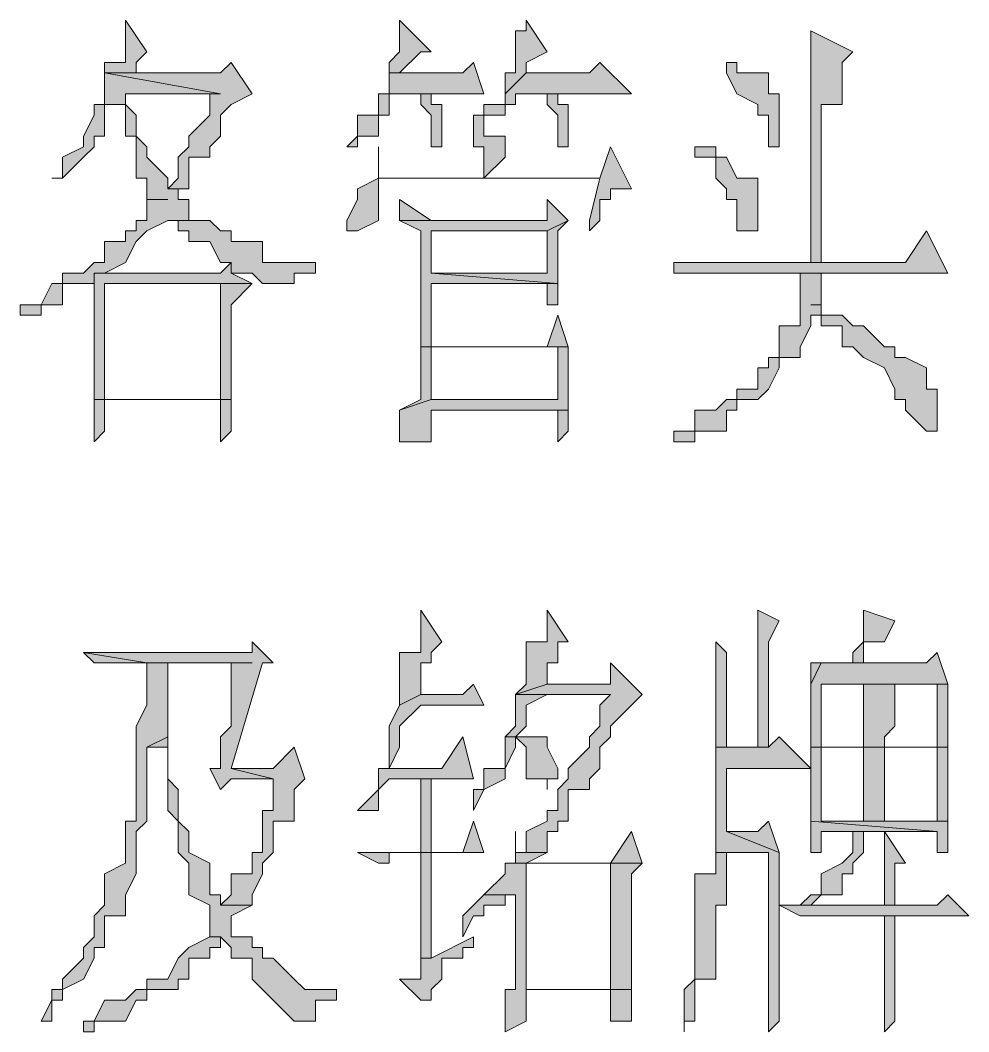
# Model space of a CAD drawing. Header units: millimetres. Extents: x 20 to 821, y 1 to 1134.
# Drawn here: x 595.8 to 612, y 529.88 to 547.16 of the extents above; entities that cross this region are included whole.
import ezdxf

# ---------------------------------------------------------------- set-up
doc = ezdxf.new("R2010")
doc.units = ezdxf.units.MM
doc.layers.add('1', color=7, linetype='Continuous')

msp = doc.modelspace()

# ---------------------------------------------------------------- hatches: boundary and pattern name
h = msp.add_hatch(color=0)
h.dxf.hatch_style = 2
h.paths.add_polyline_path([(597.6, 547.161732), (597.6, 546.441732), (597.24, 546.441732), (597.24, 546.261732), (597.78, 546.261732), (597.78, 546.441732), (597.96, 546.621732)])
h = msp.add_hatch(color=0)
h.dxf.hatch_style = 2
h.paths.add_polyline_path([(602.28, 547.161732), (602.28, 546.621732), (602.1, 546.441732), (602.1, 546.261732), (602.28, 546.261732), (602.64, 546.621732), (602.82, 546.621732)])
h = msp.add_hatch(color=0)
h.dxf.hatch_style = 2
h.paths.add_polyline_path([(604.44, 547.161732), (604.44, 546.981732), (604.26, 546.981732), (604.26, 546.261732), (604.08, 546.261732), (604.08, 545.901732), (604.44, 546.261732), (604.44, 546.441732), (604.8, 546.621732)])
h = msp.add_hatch(color=0)
h.dxf.hatch_style = 2
h.paths.add_polyline_path([(609.3, 546.981732), (609.3, 543.021732), (609.48, 543.021732), (609.48, 545.721732), (609.84, 545.721732), (609.84, 546.441732), (610.02, 546.621732)])
h = msp.add_hatch(color=0)
h.dxf.hatch_style = 2
h.paths.add_polyline_path([(599.4, 546.441732), (599.22, 546.261732), (597.24, 546.261732), (599.22, 545.901732), (599.04, 545.901732), (599.04, 545.721732), (599.04, 545.541732), (598.68, 545.181732), (598.68, 545.001732), (598.5, 544.821732), (598.5, 544.461732), (598.32, 544.281732), (598.68, 544.281732), (598.68, 544.461732), (598.68, 544.821732), (599.04, 544.821732), (599.04, 545.001732), (599.22, 545.181732), (599.22, 545.541732), (599.4, 545.721732), (599.76, 545.901732)])
h = msp.add_hatch(color=0)
h.dxf.hatch_style = 2
h.paths.add_polyline_path([(603.54, 546.441732), (603.36, 546.261732), (602.1, 546.261732), (602.1, 545.901732), (601.92, 545.901732), (601.92, 545.721732), (601.92, 545.541732), (601.56, 545.541732), (601.56, 545.181732), (601.38, 545.001732), (601.56, 545.001732), (601.56, 545.181732), (601.92, 545.181732), (601.92, 545.541732), (602.1, 545.541732), (602.1, 545.721732), (602.1, 545.901732), (602.28, 545.901732), (603.72, 545.901732)])
h = msp.add_hatch(color=0)
h.dxf.hatch_style = 2
h.paths.add_polyline_path([(605.7, 546.441732), (605.52, 546.261732), (604.44, 546.261732), (604.08, 545.901732), (604.08, 545.721732), (603.72, 545.721732), (603.72, 545.541732), (604.08, 545.541732), (604.08, 545.721732), (604.26, 545.721732), (604.26, 545.901732), (604.8, 545.901732), (606.24, 545.901732)])
h = msp.add_hatch(color=0)
h.dxf.hatch_style = 2
h.paths.add_polyline_path([(607.86, 546.441732), (607.86, 546.261732), (608.04, 545.901732), (608.4, 545.721732), (608.4, 545.541732), (608.58, 545.541732), (608.58, 545.001732), (608.76, 545.001732), (608.76, 545.901732), (608.58, 545.901732), (608.58, 546.261732), (608.4, 546.261732), (608.04, 546.261732), (608.04, 546.441732)])
h = msp.add_hatch(color=0)
h.dxf.hatch_style = 2
h.paths.add_polyline_path([(597.24, 546.261732), (597.24, 545.721732), (597.06, 545.721732), (597.6, 545.721732), (597.6, 545.541732), (597.6, 545.181732), (597.78, 545.181732), (597.78, 544.461732), (597.96, 544.461732), (597.96, 544.101732), (598.32, 544.101732), (597.96, 544.101732), (597.96, 543.741732), (597.78, 543.741732), (597.78, 543.561732), (597.6, 543.561732), (597.6, 543.381732), (597.24, 543.381732), (597.24, 543.021732), (597.06, 543.021732), (596.88, 542.841732), (596.52, 542.841732), (596.52, 542.661732), (596.34, 542.661732), (596.16, 542.301732), (595.8, 542.301732), (595.8, 542.121732), (596.16, 542.121732), (596.16, 542.301732), (596.52, 542.301732), (596.52, 542.661732), (597.06, 542.661732), (597.06, 542.841732), (597.24, 542.841732), (597.6, 543.021732), (597.78, 543.381732), (597.96, 543.561732), (598.32, 543.741732), (598.68, 543.741732), (598.68, 544.101732), (598.5, 544.101732), (598.5, 544.281732), (598.68, 544.281732), (598.32, 544.281732), (598.32, 544.461732), (597.96, 544.821732), (597.96, 545.001732), (597.78, 545.181732), (597.78, 545.541732), (597.6, 545.721732), (597.6, 545.901732), (599.22, 545.901732)])
h = msp.add_hatch(color=0)
h.dxf.hatch_style = 2
h.paths.add_polyline_path([(602.64, 545.901732), (602.64, 545.721732), (602.82, 545.541732), (602.82, 545.001732), (603, 545.001732), (603, 545.721732), (602.82, 545.721732), (602.82, 545.901732)])
h = msp.add_hatch(color=0)
h.dxf.hatch_style = 2
h.paths.add_polyline_path([(604.8, 545.901732), (604.8, 545.721732), (604.98, 545.541732), (604.98, 545.001732), (605.16, 545.001732), (605.16, 545.721732), (604.98, 545.721732), (604.98, 545.901732)])
h = msp.add_hatch(color=0)
h.dxf.hatch_style = 2
h.paths.add_polyline_path([(597.06, 545.721732), (597.06, 545.541732), (596.88, 545.181732), (596.88, 545.001732), (596.52, 544.821732), (596.52, 544.461732), (596.34, 544.461732), (596.52, 544.461732), (596.88, 544.821732), (597.06, 545.001732), (597.06, 545.181732), (597.24, 545.181732), (597.24, 545.721732), (597.6, 545.721732)])
h = msp.add_hatch(color=0)
h.dxf.hatch_style = 2
h.paths.add_polyline_path([(603.54, 545.541732), (603.54, 545.001732), (603.72, 545.001732), (603.72, 544.461732), (604.08, 544.821732), (604.08, 545.181732), (603.72, 545.181732), (603.72, 545.541732)])
h = msp.add_hatch(color=0)
h.dxf.hatch_style = 2
h.paths.add_polyline_path([(601.92, 545.001732), (601.92, 544.461732)])
h = msp.add_hatch(color=0)
h.dxf.hatch_style = 2
h.paths.add_polyline_path([(605.88, 545.001732), (605.7, 544.461732), (601.92, 544.461732), (605.7, 544.461732), (605.52, 543.741732), (605.52, 543.561732), (605.7, 543.741732), (605.7, 544.101732), (605.88, 544.101732), (605.88, 544.281732), (606.24, 544.281732)])
h = msp.add_hatch(color=0)
h.dxf.hatch_style = 2
h.paths.add_polyline_path([(607.32, 545.001732), (607.32, 544.821732), (607.68, 544.821732), (607.68, 544.461732), (607.86, 544.281732), (607.86, 544.101732), (608.04, 544.101732), (608.04, 543.561732), (608.4, 543.561732), (608.4, 544.461732), (608.04, 544.461732), (607.86, 544.821732), (607.68, 544.821732), (607.68, 545.001732)])
h = msp.add_hatch(color=0)
h.dxf.hatch_style = 2
h.paths.add_polyline_path([(601.92, 544.461732), (601.56, 544.281732), (601.56, 544.101732), (601.38, 543.741732), (601.38, 543.561732), (601.56, 543.561732), (601.92, 543.741732), (601.92, 544.461732), (605.7, 544.461732)])
h = msp.add_hatch(color=0)
h.dxf.hatch_style = 2
h.paths.add_polyline_path([(602.28, 544.101732), (602.28, 543.741732), (602.82, 543.741732)])
h = msp.add_hatch(color=0)
h.dxf.hatch_style = 2
h.paths.add_polyline_path([(604.8, 544.101732), (604.8, 543.741732), (602.82, 543.741732), (602.28, 543.741732), (602.64, 543.561732), (602.64, 541.581732), (604.98, 541.581732), (604.98, 540.681732), (602.82, 540.681732), (602.28, 540.501732), (602.28, 539.961732), (602.82, 539.961732), (602.82, 540.501732), (604.98, 540.501732), (605.16, 540.501732), (605.16, 540.681732), (605.16, 541.581732), (602.82, 541.581732), (602.82, 542.661732), (604.8, 542.661732), (604.98, 542.661732), (602.82, 542.841732), (602.82, 543.561732), (604.8, 543.561732), (605.16, 543.741732)])
h = msp.add_hatch(color=0)
h.dxf.hatch_style = 2
h.paths.add_polyline_path([(598.68, 543.741732), (598.32, 543.741732), (598.5, 543.741732), (598.5, 543.561732), (598.68, 543.561732), (598.68, 543.381732), (599.04, 543.381732), (599.22, 543.021732), (599.4, 543.021732), (599.4, 542.841732), (599.76, 542.841732), (599.94, 542.661732), (600.48, 542.661732), (600.48, 542.841732), (600.66, 542.841732), (600.84, 542.841732), (600.84, 543.021732), (599.94, 543.021732), (599.94, 543.381732), (599.4, 543.381732), (599.4, 543.561732), (599.22, 543.561732), (599.04, 543.741732)])
h = msp.add_hatch(color=0)
h.dxf.hatch_style = 2
h.paths.add_polyline_path([(605.16, 543.741732), (604.8, 543.561732), (604.8, 542.841732), (602.82, 542.841732), (604.98, 542.661732), (604.98, 543.561732)])
h = msp.add_hatch(color=0)
h.dxf.hatch_style = 2
h.paths.add_polyline_path([(611.28, 543.561732), (610.92, 543.021732), (606.96, 543.021732), (606.96, 542.841732), (611.64, 542.841732)])
h = msp.add_hatch(color=0)
h.dxf.hatch_style = 2
h.paths.add_polyline_path([(599.4, 543.021732), (599.22, 542.841732), (597.06, 542.841732), (597.06, 541.221732), (597.06, 540.681732), (597.24, 540.681732), (597.24, 542.661732), (599.22, 542.661732), (599.76, 542.661732), (599.4, 542.841732)])
h = msp.add_hatch(color=0)
h.dxf.hatch_style = 2
h.paths.add_polyline_path([(609.48, 542.841732), (609.12, 542.841732), (609.12, 542.661732), (609.12, 541.941732), (608.76, 541.941732), (608.76, 541.401732), (608.58, 541.401732), (608.58, 541.221732), (608.4, 541.221732), (608.4, 540.861732), (608.04, 540.861732), (608.04, 540.681732), (607.86, 540.681732), (607.68, 540.501732), (607.32, 540.501732), (607.32, 540.141732), (606.96, 540.141732), (606.96, 539.961732), (607.32, 539.961732), (607.32, 540.141732), (607.86, 540.141732), (607.86, 540.501732), (608.04, 540.501732), (608.04, 540.681732), (608.4, 540.681732), (608.58, 540.861732), (608.76, 541.221732), (608.76, 541.401732), (609.12, 541.401732), (609.12, 541.581732), (609.3, 541.941732), (609.3, 542.121732), (609.48, 542.121732), (609.48, 542.301732), (609.3, 542.301732), (609.48, 542.301732), (609.48, 542.661732)])
h = msp.add_hatch(color=0)
h.dxf.hatch_style = 2
h.paths.add_polyline_path([(599.76, 542.661732), (599.22, 542.661732), (599.22, 540.681732), (597.06, 540.681732), (597.06, 540.501732), (597.06, 539.961732), (597.24, 540.141732), (597.24, 540.681732), (599.22, 540.681732), (599.4, 540.681732), (599.4, 540.861732), (599.4, 542.301732)])
h = msp.add_hatch(color=0)
h.dxf.hatch_style = 2
h.paths.add_polyline_path([(604.98, 542.661732), (604.8, 542.661732), (604.8, 542.301732), (604.98, 542.301732)])
h = msp.add_hatch(color=0)
h.dxf.hatch_style = 2
h.paths.add_polyline_path([(604.98, 542.121732), (604.8, 541.581732), (602.82, 541.581732), (605.16, 541.581732)])
h = msp.add_hatch(color=0)
h.dxf.hatch_style = 2
h.paths.add_polyline_path([(609.48, 542.121732), (609.3, 542.121732), (609.48, 542.121732), (609.48, 541.941732), (609.84, 541.941732), (609.84, 541.581732), (610.02, 541.581732), (610.2, 541.401732), (610.56, 541.221732), (610.74, 540.861732), (610.74, 540.681732), (610.92, 540.681732), (610.92, 540.501732), (611.28, 540.141732), (611.46, 540.141732), (611.46, 540.501732), (611.46, 540.861732), (611.28, 540.861732), (611.28, 541.221732), (610.92, 541.401732), (610.74, 541.401732), (610.74, 541.581732), (610.56, 541.581732), (610.2, 541.941732), (610.02, 541.941732), (609.84, 542.121732)])
h = msp.add_hatch(color=0)
h.dxf.hatch_style = 2
h.paths.add_polyline_path([(602.64, 541.581732), (602.64, 540.681732), (602.28, 540.501732), (602.82, 540.681732), (602.82, 541.581732), (604.98, 541.581732)])
h = msp.add_hatch(color=0)
h.dxf.hatch_style = 2
h.paths.add_polyline_path([(599.4, 540.681732), (599.22, 540.681732), (599.22, 539.961732), (599.4, 540.141732)])
h = msp.add_hatch(color=0)
h.dxf.hatch_style = 2
h.paths.add_polyline_path([(605.16, 540.501732), (604.98, 540.501732), (604.98, 539.961732), (605.16, 540.141732)])
h = msp.add_hatch(color=0)
h.dxf.hatch_style = 2
h.paths.add_polyline_path([(602.64, 537.081732), (602.64, 536.361732), (602.28, 536.361732), (602.28, 535.461732), (602.64, 535.641732), (602.64, 536.181732), (602.82, 536.181732), (602.82, 536.361732), (603, 536.541732)])
h = msp.add_hatch(color=0)
h.dxf.hatch_style = 2
h.paths.add_polyline_path([(604.8, 537.081732), (604.8, 536.541732), (604.44, 536.541732), (604.44, 535.821732), (604.26, 535.641732), (604.8, 535.821732), (604.8, 536.181732), (604.98, 536.181732), (604.98, 536.541732), (605.16, 536.541732)])
h = msp.add_hatch(color=0)
h.dxf.hatch_style = 2
h.paths.add_polyline_path([(608.4, 537.081732), (608.4, 534.741732), (608.58, 534.741732), (608.58, 536.541732), (608.76, 536.901732)])
h = msp.add_hatch(color=0)
h.dxf.hatch_style = 2
h.paths.add_polyline_path([(610.2, 537.081732), (610.2, 536.541732), (610.02, 536.361732), (610.02, 536.181732), (610.2, 536.181732), (610.2, 536.541732), (610.56, 536.541732), (610.74, 536.901732)])
h = msp.add_hatch(color=0)
h.dxf.hatch_style = 2
h.paths.add_polyline_path([(599.76, 536.541732), (599.76, 536.361732), (596.88, 536.361732), (597.96, 536.181732), (599.76, 536.181732), (599.4, 536.181732), (599.4, 535.101732), (599.22, 534.921732), (599.22, 534.381732), (599.04, 534.381732), (599.22, 534.021732), (599.4, 534.201732), (600.12, 534.201732), (599.4, 534.381732), (599.94, 536.181732), (600.12, 536.181732)])
h = msp.add_hatch(color=0)
h.dxf.hatch_style = 2
h.paths.add_polyline_path([(607.68, 536.541732), (607.68, 534.741732), (607.86, 534.741732), (607.86, 536.361732)])
h = msp.add_hatch(color=0)
h.dxf.hatch_style = 2
h.paths.add_polyline_path([(596.88, 536.361732), (597.06, 536.181732), (597.96, 536.181732)])
h = msp.add_hatch(color=0)
h.dxf.hatch_style = 2
h.paths.add_polyline_path([(611.46, 536.361732), (611.28, 536.181732), (609.48, 536.181732), (609.3, 535.821732), (609.3, 534.741732), (610.56, 534.741732), (609.48, 534.741732), (609.48, 535.821732), (611.64, 535.821732)])
h = msp.add_hatch(color=0)
h.dxf.hatch_style = 2
h.paths.add_polyline_path([(597.96, 536.181732), (597.96, 535.461732), (597.78, 535.101732), (597.78, 533.481732), (597.6, 533.481732), (597.6, 532.761732), (597.24, 532.581732), (597.24, 532.221732), (597.24, 532.041732), (597.06, 531.861732), (597.06, 531.501732), (596.88, 531.321732), (596.88, 531.141732), (596.52, 530.781732), (596.52, 530.601732), (596.34, 530.601732), (596.34, 530.421732), (596.16, 530.061732), (596.34, 530.061732), (596.34, 530.421732), (596.52, 530.421732), (596.52, 530.601732), (596.88, 530.781732), (597.06, 531.141732), (597.06, 531.321732), (597.24, 531.321732), (597.24, 531.861732), (597.6, 531.861732), (597.6, 532.221732), (597.78, 532.581732), (597.78, 533.301732), (597.96, 533.481732), (597.96, 534.741732), (598.32, 534.921732), (598.32, 536.181732), (599.76, 536.181732)])
h = msp.add_hatch(color=0)
h.dxf.hatch_style = 2
h.paths.add_polyline_path([(605.88, 536.181732), (605.88, 535.821732), (604.8, 535.821732), (604.26, 535.641732), (605.88, 535.641732), (605.7, 535.461732), (605.7, 535.101732), (605.52, 534.921732), (605.52, 534.741732), (605.16, 534.381732), (605.16, 534.201732), (604.98, 534.021732), (604.98, 533.661732), (604.8, 533.661732), (604.8, 533.481732), (604.44, 533.301732), (604.44, 532.941732), (604.26, 532.941732), (604.8, 532.941732), (604.8, 533.301732), (604.98, 533.301732), (604.98, 533.481732), (605.16, 533.481732), (605.16, 534.021732), (605.52, 534.021732), (605.52, 534.201732), (605.7, 534.381732), (605.7, 534.741732), (605.88, 534.921732), (605.88, 535.101732), (606.24, 535.461732), (606.42, 535.641732)])
h = msp.add_hatch(color=0)
h.dxf.hatch_style = 2
h.paths.add_polyline_path([(609.3, 536.181732), (609.3, 535.821732), (609.48, 536.181732)])
h = msp.add_hatch(color=0)
h.dxf.hatch_style = 2
h.paths.add_polyline_path([(603.54, 535.821732), (603.36, 535.641732), (602.64, 535.641732), (602.28, 535.461732), (602.1, 535.101732), (602.1, 534.381732), (601.92, 534.381732), (602.1, 534.381732), (602.28, 534.741732), (602.28, 535.101732), (602.64, 535.461732), (603.72, 535.461732)])
h = msp.add_hatch(color=0)
h.dxf.hatch_style = 2
h.paths.add_polyline_path([(611.64, 535.821732), (610.2, 535.821732), (611.46, 535.821732), (611.46, 534.741732), (610.56, 534.741732), (609.3, 534.741732), (609.3, 534.381732), (609.3, 533.481732), (611.46, 533.301732), (611.46, 532.941732), (611.64, 532.941732), (611.64, 533.481732), (609.48, 533.481732), (609.48, 534.741732), (610.2, 534.741732), (611.64, 534.741732), (611.64, 534.921732), (611.64, 535.461732), (611.64, 535.641732)])
h = msp.add_hatch(color=0)
h.dxf.hatch_style = 2
h.paths.add_polyline_path([(610.2, 535.821732), (610.2, 534.741732), (609.48, 534.741732), (610.56, 534.741732), (610.56, 534.921732), (610.74, 535.101732), (610.74, 535.821732), (611.46, 535.821732)])
h = msp.add_hatch(color=0)
h.dxf.hatch_style = 2
h.paths.add_polyline_path([(604.26, 535.641732), (604.26, 535.101732), (604.08, 534.921732), (604.26, 534.921732), (604.44, 534.741732), (604.44, 534.201732), (604.8, 534.201732), (604.8, 534.021732), (604.8, 534.201732), (604.98, 534.201732), (604.98, 534.381732), (604.8, 534.741732), (604.8, 534.921732), (604.44, 534.921732), (604.26, 534.921732), (604.44, 535.101732), (604.44, 535.461732), (604.8, 535.641732), (605.88, 535.641732)])
h = msp.add_hatch(color=0)
h.dxf.hatch_style = 2
h.paths.add_polyline_path([(598.32, 534.921732), (597.96, 534.741732), (598.32, 534.741732), (598.32, 534.381732), (598.32, 533.661732), (598.5, 533.481732), (598.5, 532.941732), (598.68, 532.761732), (598.68, 532.221732), (599.04, 532.041732), (599.04, 531.501732), (599.22, 531.501732), (599.4, 531.321732), (599.4, 531.141732), (599.76, 531.141732), (599.76, 530.781732), (599.94, 530.601732), (600.12, 530.421732), (600.48, 530.061732), (600.84, 530.061732), (600.84, 530.421732), (601.2, 530.421732), (601.2, 530.601732), (600.66, 530.601732), (600.48, 530.781732), (600.12, 531.141732), (599.94, 531.141732), (599.94, 531.321732), (599.76, 531.321732), (599.76, 531.501732), (599.4, 531.501732), (599.4, 531.861732), (599.76, 532.041732), (599.22, 532.041732), (599.22, 532.221732), (599.04, 532.221732), (599.04, 532.581732), (599.04, 532.761732), (598.68, 532.941732), (598.68, 533.301732), (598.5, 533.481732), (598.5, 534.021732), (598.32, 534.201732)])
h = msp.add_hatch(color=0)
h.dxf.hatch_style = 2
h.paths.add_polyline_path([(603.36, 534.921732), (603, 534.381732), (601.92, 534.381732), (601.92, 534.201732), (601.92, 534.021732), (601.56, 533.661732), (601.92, 533.661732), (601.92, 534.021732), (602.1, 534.201732), (603.54, 534.201732)])
h = msp.add_hatch(color=0)
h.dxf.hatch_style = 2
h.paths.add_polyline_path([(604.08, 534.921732), (604.08, 534.381732), (603.72, 534.381732), (603.72, 534.021732), (603.54, 534.021732), (603.54, 533.661732), (603.72, 534.021732), (604.08, 534.201732), (604.08, 534.381732), (604.26, 534.741732), (604.26, 534.921732)])
h = msp.add_hatch(color=0)
h.dxf.hatch_style = 2
h.paths.add_polyline_path([(608.76, 534.921732), (608.58, 534.741732), (607.68, 534.741732), (607.68, 534.381732), (607.68, 532.941732), (608.58, 532.941732), (608.58, 529.881732), (608.76, 530.061732), (608.76, 531.141732), (608.76, 531.321732), (608.76, 532.941732), (607.86, 533.301732), (607.86, 534.381732), (609.3, 534.381732)])
h = msp.add_hatch(color=0)
h.dxf.hatch_style = 2
h.paths.add_polyline_path([(600.48, 534.741732), (600.12, 534.381732), (599.4, 534.381732), (600.12, 534.201732), (600.12, 533.661732), (599.94, 533.661732), (599.94, 532.941732), (599.76, 532.941732), (599.76, 532.581732), (599.4, 532.581732), (599.4, 532.221732), (599.22, 532.041732), (599.76, 532.041732), (599.76, 532.221732), (599.94, 532.581732), (599.94, 532.761732), (600.12, 532.941732), (600.12, 533.481732), (600.48, 533.481732), (600.48, 534.021732), (600.66, 534.201732)])
h = msp.add_hatch(color=0)
h.dxf.hatch_style = 2
h.paths.add_polyline_path([(611.64, 534.741732), (610.2, 534.741732), (611.46, 534.741732), (611.46, 533.481732), (610.56, 533.481732), (609.48, 533.481732), (611.64, 533.481732)])
h = msp.add_hatch(color=0)
h.dxf.hatch_style = 2
h.paths.add_polyline_path([(610.2, 534.741732), (610.2, 533.481732), (610.56, 533.481732), (610.56, 534.741732), (611.46, 534.741732)])
h = msp.add_hatch(color=0)
h.dxf.hatch_style = 2
h.paths.add_polyline_path([(602.64, 532.941732), (602.82, 532.941732), (602.82, 534.201732), (602.64, 534.201732)])
h = msp.add_hatch(color=0)
h.dxf.hatch_style = 2
h.paths.add_polyline_path([(603.54, 533.481732), (603.36, 532.941732), (601.56, 532.941732), (601.92, 532.761732), (602.1, 532.761732), (602.1, 532.941732), (603.72, 532.941732)])
h = msp.add_hatch(color=0)
h.dxf.hatch_style = 2
h.paths.add_polyline_path([(608.58, 533.481732), (608.4, 533.301732), (607.86, 533.301732), (608.76, 532.941732)])
h = msp.add_hatch(color=0)
h.dxf.hatch_style = 2
h.paths.add_polyline_path([(609.3, 533.481732), (609.3, 532.941732), (609.48, 532.941732), (609.48, 533.301732), (610.2, 533.301732), (611.46, 533.301732)])
h = msp.add_hatch(color=0)
h.dxf.hatch_style = 2
h.paths.add_polyline_path([(604.26, 533.301732), (604.26, 532.761732), (605.88, 532.761732), (605.88, 530.601732), (604.44, 530.601732), (606.24, 530.601732), (606.24, 530.781732), (606.24, 532.581732), (606.42, 532.761732), (604.44, 532.761732), (604.8, 532.941732), (604.26, 532.941732)])
h = msp.add_hatch(color=0)
h.dxf.hatch_style = 2
h.paths.add_polyline_path([(606.24, 533.301732), (605.88, 532.761732), (604.44, 532.761732), (606.42, 532.761732)])
h = msp.add_hatch(color=0)
h.dxf.hatch_style = 2
h.paths.add_polyline_path([(610.56, 533.301732), (610.02, 533.301732), (610.02, 532.941732), (609.84, 532.761732), (609.48, 532.581732), (609.48, 532.221732), (609.3, 532.221732), (609.12, 532.041732), (609.3, 532.041732), (609.48, 532.221732), (609.84, 532.221732), (609.84, 532.581732), (610.02, 532.581732), (610.02, 532.761732), (610.2, 532.941732), (610.2, 533.301732)])
h = msp.add_hatch(color=0)
h.dxf.hatch_style = 2
h.paths.add_polyline_path([(610.56, 533.301732), (610.56, 532.041732), (610.74, 532.041732), (610.74, 532.761732), (610.92, 532.761732)])
h = msp.add_hatch(color=0)
h.dxf.hatch_style = 2
h.paths.add_polyline_path([(602.82, 532.941732), (602.64, 532.941732), (602.64, 531.321732), (602.64, 531.141732), (602.82, 531.141732)])
h = msp.add_hatch(color=0)
h.dxf.hatch_style = 2
h.paths.add_polyline_path([(607.68, 532.941732), (607.68, 532.581732), (607.32, 532.581732), (607.32, 530.781732), (607.14, 530.601732), (607.14, 529.881732), (607.14, 530.061732), (607.32, 530.061732), (607.32, 530.421732), (607.32, 530.601732), (607.32, 530.781732), (607.68, 530.781732), (607.68, 531.141732), (607.68, 532.041732), (607.86, 532.041732), (607.86, 532.941732), (608.58, 532.941732)])
h = msp.add_hatch(color=0)
h.dxf.hatch_style = 2
h.paths.add_polyline_path([(604.26, 532.761732), (604.08, 532.761732), (604.08, 532.581732), (603.72, 532.221732), (604.26, 532.221732), (604.26, 532.041732), (604.26, 530.601732), (604.08, 530.601732), (604.08, 529.881732), (604.44, 530.061732), (604.44, 530.601732), (605.88, 530.601732), (606.24, 530.601732), (604.44, 530.601732), (604.44, 532.761732), (605.88, 532.761732)])
h = msp.add_hatch(color=0)
h.dxf.hatch_style = 2
h.paths.add_polyline_path([(603.72, 532.221732), (603.54, 532.041732), (603.36, 531.861732), (603.36, 531.501732), (603.54, 531.861732), (603.72, 531.861732), (603.72, 532.041732), (604.08, 532.041732), (604.08, 532.221732), (604.26, 532.221732)])
h = msp.add_hatch(color=0)
h.dxf.hatch_style = 2
h.paths.add_polyline_path([(611.64, 532.221732), (611.46, 532.041732), (608.76, 532.041732), (609.12, 531.861732), (612, 531.861732)])
h = msp.add_hatch(color=0)
h.dxf.hatch_style = 2
h.paths.add_polyline_path([(610.74, 531.861732), (610.56, 531.861732), (610.56, 531.501732), (610.56, 529.881732), (610.74, 530.061732)])
h = msp.add_hatch(color=0)
h.dxf.hatch_style = 2
h.paths.add_polyline_path([(599.04, 531.501732), (598.68, 531.321732), (598.5, 531.141732), (598.32, 530.781732), (597.96, 530.781732), (597.96, 530.601732), (597.78, 530.601732), (597.6, 530.421732), (597.24, 530.421732), (597.06, 530.061732), (596.88, 530.061732), (596.88, 529.881732), (597.06, 529.881732), (597.06, 530.061732), (597.6, 530.061732), (597.78, 530.421732), (597.96, 530.421732), (597.96, 530.601732), (598.5, 530.601732), (598.5, 530.781732), (598.68, 530.781732), (598.68, 531.141732), (599.04, 531.141732), (599.04, 531.321732), (599.22, 531.321732), (599.22, 531.501732)])
h = msp.add_hatch(color=0)
h.dxf.hatch_style = 2
h.paths.add_polyline_path([(603.54, 531.501732), (602.82, 531.141732), (602.64, 531.141732), (602.64, 530.781732), (602.28, 530.781732), (602.64, 530.421732), (602.82, 530.421732), (602.82, 530.601732), (603, 530.781732), (603, 531.141732), (603.36, 531.141732), (603.36, 531.321732), (603.54, 531.321732)])
h = msp.add_hatch(color=0)
h.dxf.hatch_style = 2
h.paths.add_polyline_path([(606.24, 530.601732), (605.88, 530.601732), (605.88, 530.061732), (606.24, 530.061732), (606.24, 530.421732)])

# ---------------------------------------------------------------- linework, layer by layer
at = {"layer": '1', "color": 0, "lineweight": 5}
for points in [[(597.6, 547.161732), (597.6, 546.441732), (597.24, 546.441732), (597.24, 546.261732), (597.78, 546.261732), (597.78, 546.441732), (597.96, 546.621732), (597.6, 547.161732)], [(602.28, 547.161732), (602.28, 546.621732), (602.1, 546.441732), (602.1, 546.261732), (602.28, 546.261732), (602.64, 546.621732), (602.82, 546.621732), (602.28, 547.161732)], [(604.44, 547.161732), (604.44, 546.981732), (604.26, 546.981732), (604.26, 546.261732), (604.08, 546.261732), (604.08, 545.901732), (604.44, 546.261732), (604.44, 546.441732), (604.8, 546.621732), (604.44, 547.161732)], [(609.3, 546.981732), (609.3, 543.021732), (609.48, 543.021732), (609.48, 545.721732), (609.84, 545.721732), (609.84, 546.441732), (610.02, 546.621732), (609.3, 546.981732)], [(599.4, 546.441732), (599.22, 546.261732), (597.24, 546.261732), (599.22, 545.901732), (599.04, 545.901732), (599.04, 545.721732), (599.04, 545.541732), (598.68, 545.181732), (598.68, 545.001732), (598.5, 544.821732), (598.5, 544.461732), (598.32, 544.281732), (598.68, 544.281732), (598.68, 544.461732), (598.68, 544.821732), (599.04, 544.821732), (599.04, 545.001732), (599.22, 545.181732), (599.22, 545.541732), (599.4, 545.721732), (599.76, 545.901732), (599.4, 546.441732)], [(603.54, 546.441732), (603.36, 546.261732), (602.1, 546.261732), (602.1, 545.901732), (601.92, 545.901732), (601.92, 545.721732), (601.92, 545.541732), (601.56, 545.541732), (601.56, 545.181732), (601.38, 545.001732), (601.56, 545.001732), (601.56, 545.181732), (601.92, 545.181732), (601.92, 545.541732), (602.1, 545.541732), (602.1, 545.721732), (602.1, 545.901732), (602.28, 545.901732), (603.72, 545.901732), (603.54, 546.441732)], [(605.7, 546.441732), (605.52, 546.261732), (604.44, 546.261732), (604.08, 545.901732), (604.08, 545.721732), (603.72, 545.721732), (603.72, 545.541732), (604.08, 545.541732), (604.08, 545.721732), (604.26, 545.721732), (604.26, 545.901732), (604.8, 545.901732), (606.24, 545.901732), (605.7, 546.441732)], [(607.86, 546.441732), (607.86, 546.261732), (608.04, 545.901732), (608.4, 545.721732), (608.4, 545.541732), (608.58, 545.541732), (608.58, 545.001732), (608.76, 545.001732), (608.76, 545.901732), (608.58, 545.901732), (608.58, 546.261732), (608.4, 546.261732), (608.4, 546.261732), (608.04, 546.261732), (608.04, 546.441732), (607.86, 546.441732)], [(597.24, 546.261732), (597.24, 545.721732), (597.06, 545.721732), (597.6, 545.721732), (597.6, 545.541732), (597.6, 545.181732), (597.78, 545.181732), (597.78, 544.461732), (597.96, 544.461732), (597.96, 544.101732), (598.32, 544.101732), (597.96, 544.101732), (597.96, 543.741732), (597.78, 543.741732), (597.78, 543.561732), (597.6, 543.561732), (597.6, 543.381732), (597.24, 543.381732), (597.24, 543.021732), (597.06, 543.021732), (596.88, 542.841732), (596.52, 542.841732), (596.52, 542.661732), (596.34, 542.661732), (596.16, 542.301732), (595.8, 542.301732), (595.8, 542.121732), (596.16, 542.121732), (596.16, 542.301732), (596.52, 542.301732), (596.52, 542.661732), (597.06, 542.661732), (597.06, 542.841732), (597.24, 542.841732), (597.6, 543.021732), (597.78, 543.381732), (597.96, 543.561732), (598.32, 543.741732), (598.68, 543.741732), (598.68, 544.101732), (598.5, 544.101732), (598.5, 544.281732), (598.68, 544.281732), (598.32, 544.281732), (598.32, 544.461732), (597.96, 544.821732), (597.96, 545.001732), (597.78, 545.181732), (597.78, 545.541732), (597.6, 545.721732), (597.6, 545.901732), (599.22, 545.901732), (597.24, 546.261732)], [(602.64, 545.901732), (602.64, 545.721732), (602.82, 545.541732), (602.82, 545.001732), (603, 545.001732), (603, 545.721732), (602.82, 545.721732), (602.82, 545.901732), (602.64, 545.901732)], [(604.8, 545.901732), (604.8, 545.721732), (604.98, 545.541732), (604.98, 545.001732), (605.16, 545.001732), (605.16, 545.721732), (604.98, 545.721732), (604.98, 545.901732), (604.8, 545.901732)], [(597.06, 545.721732), (597.06, 545.541732), (596.88, 545.181732), (596.88, 545.001732), (596.52, 544.821732), (596.52, 544.461732), (596.34, 544.461732), (596.52, 544.461732), (596.88, 544.821732), (597.06, 545.001732), (597.06, 545.181732), (597.24, 545.181732), (597.24, 545.721732), (597.6, 545.721732), (597.06, 545.721732)], [(603.54, 545.541732), (603.54, 545.001732), (603.72, 545.001732), (603.72, 544.461732), (604.08, 544.821732), (604.08, 545.181732), (603.72, 545.181732), (603.72, 545.541732), (603.54, 545.541732)], [(601.92, 545.001732), (601.92, 544.461732), (601.92, 545.001732)], [(605.88, 545.001732), (605.7, 544.461732), (601.92, 544.461732), (605.7, 544.461732), (605.52, 543.741732), (605.52, 543.561732), (605.7, 543.741732), (605.7, 544.101732), (605.88, 544.101732), (605.88, 544.281732), (606.24, 544.281732), (605.88, 545.001732)], [(607.32, 545.001732), (607.32, 544.821732), (607.68, 544.821732), (607.68, 544.461732), (607.86, 544.281732), (607.86, 544.101732), (608.04, 544.101732), (608.04, 543.561732), (608.4, 543.561732), (608.4, 544.461732), (608.04, 544.461732), (607.86, 544.821732), (607.86, 544.821732), (607.68, 544.821732), (607.68, 545.001732), (607.32, 545.001732)], [(601.92, 544.461732), (601.56, 544.281732), (601.56, 544.101732), (601.38, 543.741732), (601.38, 543.561732), (601.56, 543.561732), (601.92, 543.741732), (601.92, 544.461732), (605.7, 544.461732), (601.92, 544.461732)], [(602.28, 544.101732), (602.28, 543.741732), (602.82, 543.741732), (602.28, 544.101732)], [(604.8, 544.101732), (604.8, 543.741732), (602.82, 543.741732), (602.28, 543.741732), (602.64, 543.561732), (602.64, 541.581732), (604.98, 541.581732), (604.98, 540.681732), (602.82, 540.681732), (602.28, 540.501732), (602.28, 539.961732), (602.82, 539.961732), (602.82, 540.501732), (604.98, 540.501732), (605.16, 540.501732), (605.16, 540.681732), (605.16, 541.581732), (602.82, 541.581732), (602.82, 542.661732), (604.8, 542.661732), (604.98, 542.661732), (602.82, 542.841732), (602.82, 543.561732), (604.8, 543.561732), (605.16, 543.741732), (604.8, 544.101732)], [(598.68, 543.741732), (598.32, 543.741732), (598.5, 543.741732), (598.5, 543.561732), (598.68, 543.561732), (598.68, 543.381732), (599.04, 543.381732), (599.22, 543.021732), (599.4, 543.021732), (599.4, 542.841732), (599.76, 542.841732), (599.94, 542.661732), (600.48, 542.661732), (600.48, 542.841732), (600.66, 542.841732), (600.84, 542.841732), (600.84, 543.021732), (599.94, 543.021732), (599.94, 543.381732), (599.4, 543.381732), (599.4, 543.561732), (599.22, 543.561732), (599.04, 543.741732), (598.68, 543.741732)], [(605.16, 543.741732), (604.8, 543.561732), (604.8, 542.841732), (602.82, 542.841732), (604.98, 542.661732), (604.98, 543.561732), (605.16, 543.741732)], [(611.28, 543.561732), (610.92, 543.021732), (606.96, 543.021732), (606.96, 542.841732), (611.64, 542.841732), (611.28, 543.561732)], [(599.4, 543.021732), (599.22, 542.841732), (597.06, 542.841732), (597.06, 541.221732), (597.06, 540.681732), (597.24, 540.681732), (597.24, 542.661732), (599.22, 542.661732), (599.76, 542.661732), (599.4, 542.841732), (599.4, 543.021732)], [(609.48, 542.841732), (609.12, 542.841732), (609.12, 542.661732), (609.12, 541.941732), (608.76, 541.941732), (608.76, 541.401732), (608.58, 541.401732), (608.58, 541.221732), (608.4, 541.221732), (608.4, 540.861732), (608.04, 540.861732), (608.04, 540.681732), (607.86, 540.681732), (607.68, 540.501732), (607.32, 540.501732), (607.32, 540.141732), (607.32, 540.141732), (606.96, 540.141732), (606.96, 539.961732), (607.32, 539.961732), (607.32, 540.141732), (607.86, 540.141732), (607.86, 540.501732), (608.04, 540.501732), (608.04, 540.681732), (608.4, 540.681732), (608.58, 540.861732), (608.76, 541.221732), (608.76, 541.401732), (609.12, 541.401732), (609.12, 541.581732), (609.3, 541.941732), (609.3, 542.121732), (609.48, 542.121732), (609.48, 542.301732), (609.3, 542.301732), (609.48, 542.301732), (609.48, 542.661732), (609.48, 542.841732)], [(599.76, 542.661732), (599.22, 542.661732), (599.22, 540.681732), (597.06, 540.681732), (597.06, 540.501732), (597.06, 539.961732), (597.24, 540.141732), (597.24, 540.681732), (599.22, 540.681732), (599.4, 540.681732), (599.4, 540.861732), (599.4, 542.301732), (599.76, 542.661732)], [(604.98, 542.661732), (604.8, 542.661732), (604.8, 542.301732), (604.98, 542.301732), (604.98, 542.661732)], [(604.98, 542.121732), (604.8, 541.581732), (602.82, 541.581732), (605.16, 541.581732), (604.98, 542.121732)], [(609.48, 542.121732), (609.3, 542.121732), (609.48, 542.121732), (609.48, 541.941732), (609.84, 541.941732), (609.84, 541.581732), (610.02, 541.581732), (610.2, 541.401732), (610.56, 541.221732), (610.74, 540.861732), (610.74, 540.681732), (610.92, 540.681732), (610.92, 540.501732), (611.28, 540.141732), (611.46, 540.141732), (611.46, 540.501732), (611.46, 540.861732), (611.28, 540.861732), (611.28, 541.221732), (610.92, 541.401732), (610.74, 541.401732), (610.74, 541.581732), (610.56, 541.581732), (610.2, 541.941732), (610.02, 541.941732), (609.84, 542.121732), (609.48, 542.121732)], [(602.64, 541.581732), (602.64, 540.681732), (602.28, 540.501732), (602.82, 540.681732), (602.82, 541.581732), (604.98, 541.581732), (602.64, 541.581732)], [(599.4, 540.681732), (599.22, 540.681732), (599.22, 539.961732), (599.4, 540.141732), (599.4, 540.681732)], [(605.16, 540.501732), (604.98, 540.501732), (604.98, 539.961732), (605.16, 540.141732), (605.16, 540.501732)], [(602.64, 537.081732), (602.64, 536.361732), (602.28, 536.361732), (602.28, 535.461732), (602.64, 535.641732), (602.64, 536.181732), (602.82, 536.181732), (602.82, 536.361732), (603, 536.541732), (602.64, 537.081732)], [(604.8, 537.081732), (604.8, 536.541732), (604.44, 536.541732), (604.44, 535.821732), (604.26, 535.641732), (604.8, 535.821732), (604.8, 536.181732), (604.98, 536.181732), (604.98, 536.541732), (605.16, 536.541732), (604.8, 537.081732)], [(608.4, 537.081732), (608.4, 534.741732), (608.58, 534.741732), (608.58, 536.541732), (608.76, 536.901732), (608.4, 537.081732)], [(610.2, 537.081732), (610.2, 536.541732), (610.02, 536.361732), (610.02, 536.181732), (610.2, 536.181732), (610.2, 536.541732), (610.56, 536.541732), (610.74, 536.901732), (610.2, 537.081732)], [(599.76, 536.541732), (599.76, 536.361732), (596.88, 536.361732), (597.96, 536.181732), (599.76, 536.181732), (599.4, 536.181732), (599.4, 535.101732), (599.22, 534.921732), (599.22, 534.381732), (599.04, 534.381732), (599.22, 534.021732), (599.4, 534.201732), (600.12, 534.201732), (599.4, 534.381732), (599.94, 536.181732), (600.12, 536.181732), (599.76, 536.541732)], [(607.68, 536.541732), (607.68, 534.741732), (607.86, 534.741732), (607.86, 536.361732), (607.68, 536.541732)], [(596.88, 536.361732), (597.06, 536.181732), (597.96, 536.181732), (596.88, 536.361732)], [(611.46, 536.361732), (611.28, 536.181732), (609.48, 536.181732), (609.3, 535.821732), (609.3, 534.741732), (610.56, 534.741732), (609.48, 534.741732), (609.48, 535.821732), (611.64, 535.821732), (611.46, 536.361732)], [(597.96, 536.181732), (597.96, 535.461732), (597.78, 535.101732), (597.78, 533.481732), (597.6, 533.481732), (597.6, 532.761732), (597.24, 532.581732), (597.24, 532.221732), (597.24, 532.041732), (597.06, 531.861732), (597.06, 531.501732), (596.88, 531.321732), (596.88, 531.141732), (596.52, 530.781732), (596.52, 530.601732), (596.34, 530.601732), (596.34, 530.421732), (596.16, 530.061732), (596.34, 530.061732), (596.34, 530.421732), (596.52, 530.421732), (596.52, 530.601732), (596.88, 530.781732), (597.06, 531.141732), (597.06, 531.321732), (597.24, 531.321732), (597.24, 531.861732), (597.6, 531.861732), (597.6, 532.221732), (597.78, 532.581732), (597.78, 533.301732), (597.96, 533.481732), (597.96, 534.741732), (598.32, 534.921732), (598.32, 536.181732), (599.76, 536.181732), (597.96, 536.181732)], [(605.88, 536.181732), (605.88, 535.821732), (604.8, 535.821732), (604.26, 535.641732), (605.88, 535.641732), (605.7, 535.461732), (605.7, 535.101732), (605.52, 534.921732), (605.52, 534.741732), (605.16, 534.381732), (605.16, 534.201732), (604.98, 534.021732), (604.98, 533.661732), (604.8, 533.661732), (604.8, 533.481732), (604.44, 533.301732), (604.44, 532.941732), (604.26, 532.941732), (604.8, 532.941732), (604.8, 532.941732), (604.8, 533.301732), (604.98, 533.301732), (604.98, 533.481732), (605.16, 533.481732), (605.16, 534.021732), (605.52, 534.021732), (605.52, 534.201732), (605.7, 534.381732), (605.7, 534.741732), (605.88, 534.921732), (605.88, 535.101732), (606.24, 535.461732), (606.42, 535.641732), (605.88, 536.181732)], [(609.3, 536.181732), (609.3, 535.821732), (609.48, 536.181732), (609.3, 536.181732)], [(603.54, 535.821732), (603.36, 535.641732), (602.64, 535.641732), (602.28, 535.461732), (602.1, 535.101732), (602.1, 534.381732), (601.92, 534.381732), (602.1, 534.381732), (602.28, 534.741732), (602.28, 535.101732), (602.64, 535.461732), (603.72, 535.461732), (603.54, 535.821732)], [(611.64, 535.821732), (610.2, 535.821732), (611.46, 535.821732), (611.46, 534.741732), (610.56, 534.741732), (609.3, 534.741732), (609.3, 534.381732), (609.3, 533.481732), (611.46, 533.301732), (611.46, 532.941732), (611.64, 532.941732), (611.64, 533.481732), (609.48, 533.481732), (609.48, 534.741732), (610.2, 534.741732), (611.64, 534.741732), (611.64, 534.921732), (611.64, 535.461732), (611.64, 535.641732), (611.64, 535.821732)], [(610.2, 535.821732), (610.2, 534.741732), (609.48, 534.741732), (610.56, 534.741732), (610.56, 534.921732), (610.74, 535.101732), (610.74, 535.821732), (611.46, 535.821732), (610.2, 535.821732)], [(604.26, 535.641732), (604.26, 535.101732), (604.08, 534.921732), (604.26, 534.921732), (604.44, 534.741732), (604.44, 534.201732), (604.8, 534.201732), (604.8, 534.021732), (604.8, 534.201732), (604.98, 534.201732), (604.98, 534.381732), (604.8, 534.741732), (604.8, 534.921732), (604.44, 534.921732), (604.26, 534.921732), (604.44, 535.101732), (604.44, 535.461732), (604.8, 535.641732), (605.88, 535.641732), (604.26, 535.641732)], [(598.32, 534.921732), (597.96, 534.741732), (598.32, 534.741732), (598.32, 534.381732), (598.32, 533.661732), (598.5, 533.481732), (598.5, 532.941732), (598.68, 532.761732), (598.68, 532.221732), (599.04, 532.041732), (599.04, 531.501732), (599.22, 531.501732), (599.4, 531.321732), (599.4, 531.141732), (599.76, 531.141732), (599.76, 530.781732), (599.94, 530.601732), (600.12, 530.421732), (600.48, 530.061732), (600.84, 530.061732), (600.84, 530.421732), (601.2, 530.421732), (601.2, 530.601732), (600.66, 530.601732), (600.48, 530.781732), (600.12, 531.141732), (599.94, 531.141732), (599.94, 531.321732), (599.76, 531.321732), (599.76, 531.501732), (599.4, 531.501732), (599.4, 531.861732), (599.76, 532.041732), (599.22, 532.041732), (599.22, 532.221732), (599.04, 532.221732), (599.04, 532.581732), (599.04, 532.761732), (598.68, 532.941732), (598.68, 533.301732), (598.5, 533.481732), (598.5, 534.021732), (598.32, 534.201732), (598.32, 534.921732)], [(603.36, 534.921732), (603, 534.381732), (601.92, 534.381732), (601.92, 534.201732), (601.92, 534.021732), (601.56, 533.661732), (601.92, 533.661732), (601.92, 534.021732), (602.1, 534.201732), (603.54, 534.201732), (603.36, 534.921732)], [(604.08, 534.921732), (604.08, 534.381732), (603.72, 534.381732), (603.72, 534.021732), (603.54, 534.021732), (603.54, 533.661732), (603.72, 534.021732), (604.08, 534.201732), (604.08, 534.381732), (604.26, 534.741732), (604.26, 534.921732), (604.08, 534.921732)], [(608.76, 534.921732), (608.58, 534.741732), (607.68, 534.741732), (607.68, 534.381732), (607.68, 532.941732), (608.58, 532.941732), (608.58, 529.881732), (608.76, 530.061732), (608.76, 531.141732), (608.76, 531.321732), (608.76, 532.941732), (607.86, 533.301732), (607.86, 534.381732), (609.3, 534.381732), (608.76, 534.921732)], [(600.48, 534.741732), (600.12, 534.381732), (599.4, 534.381732), (600.12, 534.201732), (600.12, 533.661732), (599.94, 533.661732), (599.94, 532.941732), (599.76, 532.941732), (599.76, 532.581732), (599.4, 532.581732), (599.4, 532.221732), (599.22, 532.041732), (599.76, 532.041732), (599.76, 532.221732), (599.94, 532.581732), (599.94, 532.761732), (599.94, 532.761732), (600.12, 532.941732), (600.12, 533.481732), (600.48, 533.481732), (600.48, 534.021732), (600.66, 534.201732), (600.48, 534.741732)], [(611.64, 534.741732), (610.2, 534.741732), (611.46, 534.741732), (611.46, 533.481732), (610.56, 533.481732), (609.48, 533.481732), (611.64, 533.481732), (611.64, 534.741732)], [(610.2, 534.741732), (610.2, 533.481732), (610.56, 533.481732), (610.56, 534.741732), (611.46, 534.741732), (610.2, 534.741732)], [(602.64, 532.941732), (602.82, 532.941732), (602.82, 534.201732), (602.64, 534.201732), (602.64, 532.941732)], [(603.54, 533.481732), (603.36, 532.941732), (601.56, 532.941732), (601.92, 532.761732), (602.1, 532.761732), (602.1, 532.941732), (603.72, 532.941732), (603.54, 533.481732)], [(608.58, 533.481732), (608.4, 533.301732), (607.86, 533.301732), (608.76, 532.941732), (608.58, 533.481732)], [(609.3, 533.481732), (609.3, 532.941732), (609.48, 532.941732), (609.48, 533.301732), (610.2, 533.301732), (611.46, 533.301732), (609.3, 533.481732)], [(604.26, 533.301732), (604.26, 532.761732), (605.88, 532.761732), (605.88, 530.601732), (604.44, 530.601732), (606.24, 530.601732), (606.24, 530.781732), (606.24, 532.581732), (606.42, 532.761732), (604.44, 532.761732), (604.8, 532.941732), (604.26, 532.941732), (604.26, 533.301732)], [(606.24, 533.301732), (605.88, 532.761732), (604.44, 532.761732), (606.42, 532.761732), (606.24, 533.301732)], [(610.56, 533.301732), (610.02, 533.301732), (610.02, 532.941732), (609.84, 532.761732), (609.48, 532.581732), (609.48, 532.221732), (609.3, 532.221732), (609.12, 532.041732), (609.3, 532.041732), (609.48, 532.221732), (609.84, 532.221732), (609.84, 532.581732), (610.02, 532.581732), (610.02, 532.761732), (610.2, 532.941732), (610.2, 533.301732), (610.56, 533.301732)], [(610.56, 533.301732), (610.56, 532.041732), (610.74, 532.041732), (610.74, 532.761732), (610.92, 532.761732), (610.56, 533.301732)], [(602.82, 532.941732), (602.64, 532.941732), (602.64, 531.321732), (602.64, 531.141732), (602.82, 531.141732), (602.82, 532.941732)], [(607.68, 532.941732), (607.68, 532.581732), (607.32, 532.581732), (607.32, 530.781732), (607.14, 530.601732), (607.14, 529.881732), (607.14, 530.061732), (607.32, 530.061732), (607.32, 530.421732), (607.32, 530.601732), (607.32, 530.781732), (607.68, 530.781732), (607.68, 531.141732), (607.68, 532.041732), (607.86, 532.041732), (607.86, 532.941732), (608.58, 532.941732), (607.68, 532.941732)], [(604.26, 532.761732), (604.08, 532.761732), (604.08, 532.581732), (603.72, 532.221732), (604.26, 532.221732), (604.26, 532.041732), (604.26, 530.601732), (604.08, 530.601732), (604.08, 529.881732), (604.44, 530.061732), (604.44, 530.601732), (605.88, 530.601732), (606.24, 530.601732), (604.44, 530.601732), (604.44, 532.761732), (605.88, 532.761732), (604.26, 532.761732)], [(603.72, 532.221732), (603.54, 532.041732), (603.36, 531.861732), (603.36, 531.501732), (603.54, 531.861732), (603.72, 531.861732), (603.72, 532.041732), (604.08, 532.041732), (604.08, 532.221732), (604.26, 532.221732), (603.72, 532.221732)], [(611.64, 532.221732), (611.46, 532.041732), (608.76, 532.041732), (609.12, 531.861732), (612, 531.861732), (611.64, 532.221732)], [(610.74, 531.861732), (610.56, 531.861732), (610.56, 531.501732), (610.56, 529.881732), (610.74, 530.061732), (610.74, 531.861732)], [(599.04, 531.501732), (598.68, 531.321732), (598.5, 531.141732), (598.32, 530.781732), (597.96, 530.781732), (597.96, 530.601732), (597.78, 530.601732), (597.6, 530.421732), (597.24, 530.421732), (597.06, 530.061732), (596.88, 530.061732), (596.88, 529.881732), (597.06, 529.881732), (597.06, 530.061732), (597.6, 530.061732), (597.6, 530.061732), (597.78, 530.421732), (597.96, 530.421732), (597.96, 530.601732), (598.5, 530.601732), (598.5, 530.781732), (598.68, 530.781732), (598.68, 531.141732), (599.04, 531.141732), (599.04, 531.321732), (599.22, 531.321732), (599.22, 531.501732), (599.04, 531.501732)], [(603.54, 531.501732), (602.82, 531.141732), (602.64, 531.141732), (602.64, 530.781732), (602.28, 530.781732), (602.64, 530.421732), (602.82, 530.421732), (602.82, 530.601732), (603, 530.781732), (603, 531.141732), (603.36, 531.141732), (603.36, 531.321732), (603.54, 531.321732), (603.54, 531.501732)], [(606.24, 530.601732), (605.88, 530.601732), (605.88, 530.061732), (606.24, 530.061732), (606.24, 530.421732), (606.24, 530.601732)]]:
    msp.add_lwpolyline(points, dxfattribs=at)

doc.saveas('drawing.dxf')
